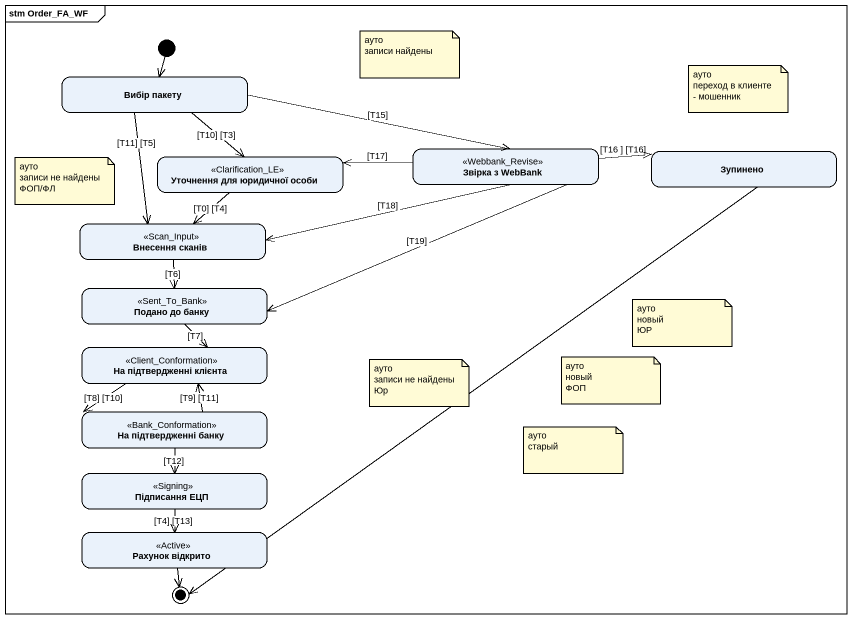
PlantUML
@startuml
mainframe stm Order_FA_WF
hide empty description
state "Вибір пакету" as Вибір_пакету
state "Звірка з WebBank" as Звірка_з_WebBank <<Webbank_Revise>>
state "Уточнення для юридичної особи" as Уточнення_для_юридичної <<Clarification_LE>>
state Зупинено
state "Внесення сканів" as Внесення_сканів <<Scan_Input>>
state "Подано до банку" as Подано_до_банку <<Sent_To_Bank>>
state "На підтвердженні клієнта" as На_підтвердженні_клієнта <<Client_Conformation>>
state "На підтвердженні банку" as На_підтвердженні_банку <<Bank_Conformation>>
state "Підписання ЕЦП" as Підписання_ЕЦП <<Signing>>
state "Рахунок відкрито" as Рахунок_відкрито <<Active>>
[*] --> Вибір_пакету
Вибір_пакету -right-> Звірка_з_WebBank : [Т15]
Вибір_пакету --> Уточнення_для_юридичної : [Т10] [Т3]
Вибір_пакету --> Внесення_сканів : [Т11] [T5]
Звірка_з_WebBank -left-> Уточнення_для_юридичної : [T17]
Звірка_з_WebBank -right-> Зупинено : [T16 ] [T16]
Звірка_з_WebBank -left-> Внесення_сканів : [T18]
Звірка_з_WebBank -left-> Подано_до_банку : [T19]
Уточнення_для_юридичної --> Внесення_сканів : [Т0] [Т4]
Внесення_сканів --> Подано_до_банку : [Т6]
Подано_до_банку --> На_підтвердженні_клієнта : [Т7]
На_підтвердженні_клієнта --> На_підтвердженні_банку : [Т8] [Т10]
На_підтвердженні_банку -up-> На_підтвердженні_клієнта : [Т9] [Т11]
На_підтвердженні_банку --> Підписання_ЕЦП : [Т12]
Підписання_ЕЦП --> Рахунок_відкрито : [Т4] [Т13]
Зупинено --> [*]
Рахунок_відкрито --> [*]
note as N1
  ауто
  записи найдены
end note
note as N2
  ауто
  переход в клиенте - мошенник
end note
note as N3
  ауто
  записи не найдены
  ФОП/ФЛ
end note
note as N4
  ауто
  новый
  ЮР
end note
note as N5
  ауто
  записи не найдены
  Юр
end note
note as N6
  ауто
  новый
  ФОП
end note
note as N7
  ауто
  старый
end note
@enduml
